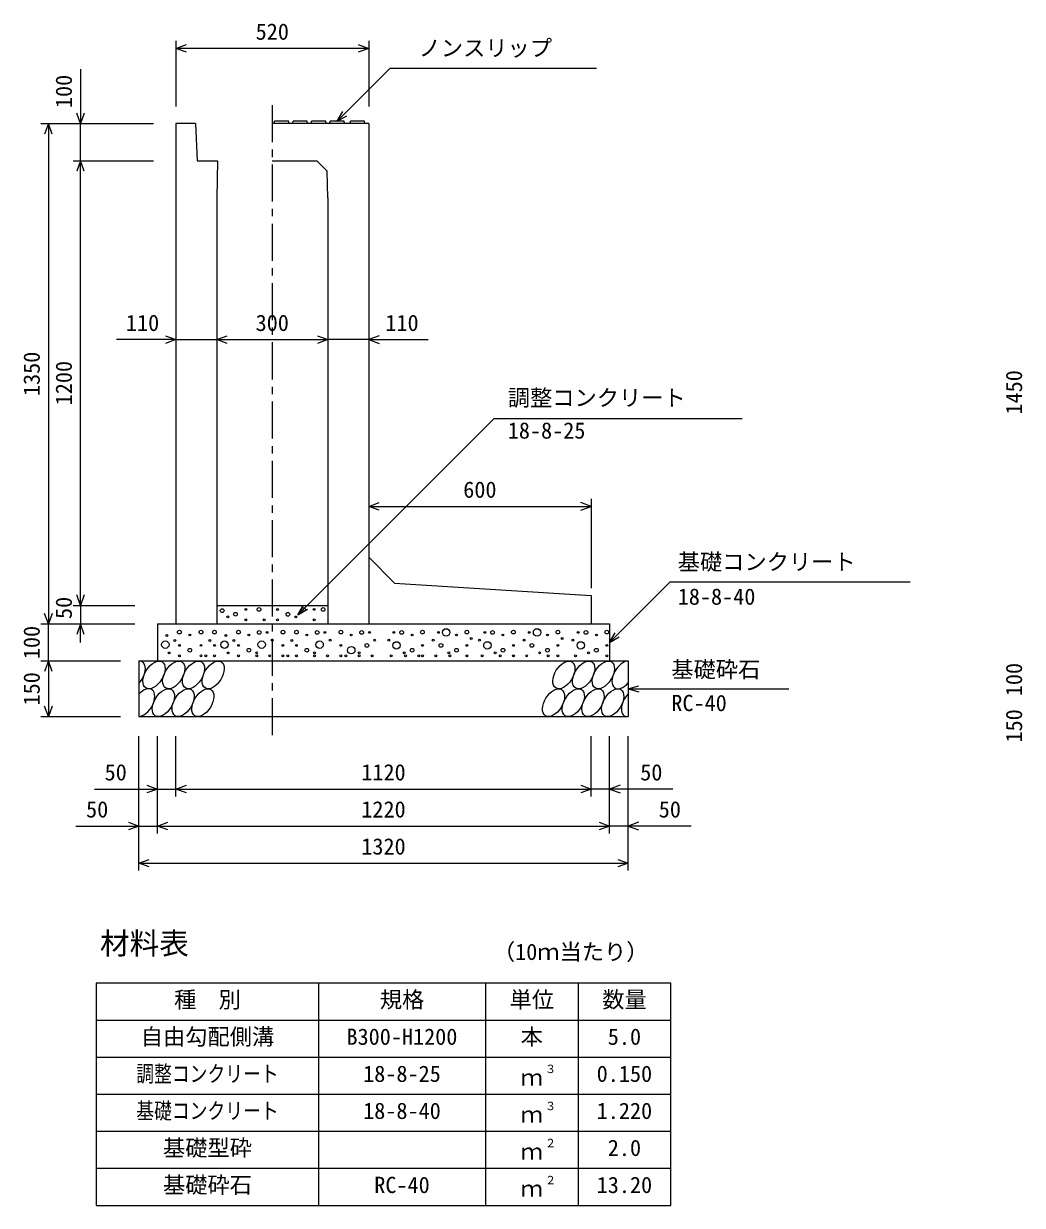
# Model space of a CAD drawing. Units: millimetres, scale not verified. Extents: x -16800 to 16800, y -5940 to 5940.
# Drawn here: x 5779 to 8473, y -2908 to 281 of the extents above; entities that cross this region are included whole.
import ezdxf
from ezdxf.enums import TextEntityAlignment as Align

# ---------------------------------------------------------------- set-up
doc = ezdxf.new("R2010")
doc.units = ezdxf.units.MM
doc.header["$LTSCALE"] = 20
doc.linetypes.add('CHAIN1', pattern=[8, 5, -1, 1, -1])
for name, color, linetype, lineweight in [('0-0_DIM', 7, 'Continuous', 25), ('0-2_HATCH', 6, 'Continuous', 25), ('0-3_HYO', 3, 'Continuous', 25), ('0-4_HYO2', 4, 'Continuous', 25), ('0-5_OUTLINE', 3, 'Continuous', 25), ('0-6_TXT', 7, 'Continuous', 25)]:
    doc.layers.add(name, color=color, linetype=linetype, lineweight=lineweight)
doc.styles.add('ＭＳ ゴシック', font='')
doc.styles.get('ＭＳ ゴシック').set_extended_font_data('MS Gothic')

msp = doc.modelspace()

# ---------------------------------------------------------------- linework, layer by layer
at = {"layer": '0-0_DIM'}
for p, q in [((6190, 233.86), (6190, 57.11)), ((6710, 233.86), (6710, 57.11)), ((6710, 213.86), (6190, 213.86)), ((5932.46, 157.81), (5932.46, 10.65)), ((6625, 17.15), (6767.21, 159.36)), ((7324.1, 159.36), (6767.21, 159.36)), ((6625, 17.15), (6640, 43.13)), ((6625, 17.15), (6650.98, 32.15)), ((5825.8, 10.65), (6129.13, 10.65)), ((5845.8, 10.65), (5845.8, -1339.35)), ((5932.46, -89.35), (5932.46, 10.65)), ((5912.46, -89.35), (6129.13, -89.35)), ((5932.46, -1289.35), (5932.46, -89.35)), ((6190, -572.06), (6029.23, -572.06)), ((6190, -572.06), (6300, -572.06)), ((6300, -572.06), (6600, -572.06)), ((6710, -572.06), (6600, -572.06)), ((6710, -572.06), (6870.77, -572.06)), ((6518.79, -1314.35), (7048.44, -784.71)), ((7048.44, -784.71), (7717.64, -784.71)), ((7310, -1002.06), (7310, -1243)), ((6710, -1022.06), (7310, -1022.06)), ((7523.65, -1225.7), (7360, -1389.35)), ((7523.65, -1225.7), (8170.53, -1225.7)), ((5912.46, -1289.35), (6079.13, -1289.35)), ((5932.46, -1289.35), (5932.46, -1339.35)), ((6518.79, -1314.35), (6533.79, -1288.37)), ((6518.79, -1314.35), (6544.78, -1299.35)), ((5825.8, -1339.35), (6079.13, -1339.35)), ((5845.8, -1439.35), (5845.8, -1339.35)), ((5932.46, -1389.35), (5932.46, -1339.35)), ((7360, -1389.35), (7375, -1363.37)), ((7360, -1389.35), (7385.98, -1374.35)), ((5825.8, -1439.35), (6040, -1439.35)), ((5845.8, -1439.35), (5845.8, -1589.35)), ((7410, -1514.35), (7438.98, -1506.59)), ((7410, -1514.35), (7843.31, -1514.35)), ((7410, -1514.35), (7438.98, -1522.12)), ((5825.8, -1589.35), (6040, -1589.35)), ((6090, -2004.87), (6090, -1642.52)), ((6140, -1904.87), (6140, -1642.52)), ((6190, -1804.87), (6190, -1642.52)), ((7310, -1804.87), (7310, -1642.52)), ((7360, -1904.87), (7360, -1642.52)), ((7410, -2004.87), (7410, -1642.52)), ((5970, -1784.87), (6190, -1784.87)), ((6190, -1784.87), (7310, -1784.87)), ((7530, -1784.87), (7310, -1784.87)), ((5920, -1884.87), (6140, -1884.87)), ((6140, -1884.87), (7360, -1884.87)), ((7580, -1884.87), (7360, -1884.87)), ((6090, -1984.87), (7410, -1984.87))]:
    msp.add_line(p, q, dxfattribs=at)
at = {"layer": '0-0_DIM', "linetype": 'CHAIN1'}
msp.add_line((6450, 60.65), (6450, -1639.35), dxfattribs=at)
at = {"layer": '0-0_DIM'}
for points in [[(6218.23, 203.6), (6190.04, 213.86), (6218.23, 224.12)], [(6681.85, 224.12), (6710.04, 213.86), (6681.85, 203.6)], [(5942.72, 38.84), (5932.46, 10.65), (5922.2, 38.84)], [(5856.06, -17.54), (5845.8, 10.65), (5835.54, -17.54)], [(5942.72, -117.54), (5932.46, -89.35), (5922.2, -117.54)], [(6161.81, -561.8), (6190, -572.06), (6161.81, -582.32)], [(6328.19, -582.32), (6300, -572.06), (6328.19, -561.8)], [(6571.81, -561.8), (6600, -572.06), (6571.81, -582.32)], [(6738.19, -561.8), (6710, -572.06), (6738.19, -582.32)], [(6738.19, -1032.32), (6710, -1022.06), (6738.19, -1011.8)], [(7281.81, -1032.32), (7310, -1022.06), (7281.81, -1011.8)], [(5942.72, -1261.16), (5932.46, -1289.35), (5922.2, -1261.16)], [(5856.06, -1311.16), (5845.8, -1339.35), (5835.54, -1311.16)], [(5942.72, -1367.54), (5932.46, -1339.35), (5922.2, -1367.54)], [(5856.06, -1467.54), (5845.8, -1439.35), (5835.54, -1467.54)], [(5856.06, -1561.16), (5845.8, -1589.35), (5835.54, -1561.16)], [(6111.81, -1774.61), (6140, -1784.87), (6111.81, -1795.13)], [(6218.19, -1795.13), (6190, -1784.87), (6218.19, -1774.61)], [(7281.81, -1774.61), (7310, -1784.87), (7281.81, -1795.13)], [(7388.19, -1774.61), (7360, -1784.87), (7388.19, -1795.13)], [(6061.81, -1874.61), (6090, -1884.87), (6061.81, -1895.13)], [(6168.19, -1895.13), (6140, -1884.87), (6168.19, -1874.61)], [(7331.81, -1874.61), (7360, -1884.87), (7331.81, -1895.13)], [(7438.19, -1874.61), (7410, -1884.87), (7438.19, -1895.13)], [(6118.19, -1995.13), (6090, -1984.87), (6118.19, -1974.61)], [(7381.81, -1974.61), (7410, -1984.87), (7381.81, -1995.13)]]:
    msp.add_lwpolyline(points, dxfattribs=at)
at = {"layer": '0-2_HATCH'}
for p, q in [((6455, 10.65), (6456, 17.15)), ((6494, 17.15), (6456, 17.15)), ((6495, 10.65), (6494, 17.15)), ((6505, 10.65), (6506, 17.15)), ((6544, 17.15), (6506, 17.15)), ((6545, 10.65), (6544, 17.15)), ((6555, 10.65), (6556, 17.15)), ((6594, 17.15), (6556, 17.15)), ((6595, 10.65), (6594, 17.15)), ((6605, 10.65), (6606, 17.15)), ((6644, 17.15), (6606, 17.15)), ((6645, 10.65), (6644, 17.15)), ((6660, 10.65), (6661, 17.15)), ((6699, 17.15), (6661, 17.15)), ((6700, 10.65), (6699, 17.15))]:
    msp.add_line(p, q, dxfattribs=at)
for centre, radius in [((6314.67, -1303.48), 5), ((6378.9, -1300.04), 2.5), ((6414.06, -1300.32), 5), ((6463.96, -1300.32), 2.5), ((6534.06, -1300.32), 5), ((6562.91, -1300.04), 2.5), ((6586.92, -1300.32), 5), ((6329.83, -1320.18), 2.5), ((6350.86, -1313.17), 5), ((6378.9, -1328.05), 2.5), ((6428.08, -1328.34), 2.5), ((6463.96, -1328.34), 2.5), ((6492, -1313.46), 5), ((6513.03, -1320.46), 2.5), ((6562.91, -1328.05), 2.5), ((6165.43, -1370.54), 2.5), ((6199.24, -1361.3), 5), ((6227.28, -1369.18), 2.5), ((6257.59, -1361.3), 5), ((6293.83, -1361.3), 5), ((6324.91, -1370.54), 2.5), ((6358.72, -1361.3), 5), ((6386.76, -1369.18), 2.5), ((6414.8, -1362.17), 5), ((6435.83, -1362.17), 2.5), ((6478.72, -1361.3), 5), ((6514.97, -1361.3), 5), ((6543.01, -1369.18), 2.5), ((6571.04, -1362.17), 5), ((6592.07, -1362.17), 2.5), ((6634.97, -1361.3), 5), ((6663.01, -1369.18), 2.5), ((6691.04, -1362.17), 5), ((6712.07, -1362.17), 2.5), ((6777.93, -1362.17), 2.5), ((6798.96, -1362.17), 5), ((6826.99, -1369.18), 2.5), ((6855.03, -1361.3), 5), ((6897.93, -1362.17), 2.5), ((6918.96, -1362.17), 10), ((6946.99, -1369.18), 2.5), ((6975.03, -1361.3), 5), ((7023.15, -1362.17), 2.5), ((7044.18, -1362.17), 5), ((7072.22, -1369.18), 2.5), ((7100.26, -1361.3), 5), ((7143.15, -1362.17), 2.5), ((7164.18, -1362.17), 10), ((7192.22, -1369.18), 2.5), ((7220.26, -1361.3), 5), ((7275.08, -1362.17), 2.5), ((7296.11, -1362.17), 5), ((7324.14, -1369.18), 2.5), ((7352.18, -1361.3), 5), ((6161.4, -1395.19), 10), ((6186.82, -1384.09), 2.5), ((6199.24, -1397.19), 2.5), ((6257.59, -1397.19), 2.5), ((6281.41, -1384.09), 2.5), ((6293.83, -1397.19), 2.5), ((6320.88, -1395.19), 10), ((6346.31, -1384.09), 2.5), ((6358.72, -1397.19), 2.5), ((6421.34, -1395.19), 10), ((6449.85, -1383.19), 2.5), ((6478.72, -1397.19), 2.5), ((6502.55, -1384.09), 2.5), ((6514.97, -1397.19), 2.5), ((6577.58, -1395.19), 10), ((6606.09, -1383.19), 2.5), ((6634.97, -1397.19), 2.5), ((6663.01, -1410.32), 10), ((6705.06, -1397.19), 5), ((6726.09, -1383.19), 2.5), ((6763.91, -1383.19), 2.5), ((6784.94, -1397.19), 10), ((6855.03, -1397.19), 2.5), ((6883.91, -1383.19), 2.5), ((6904.94, -1397.19), 5), ((6975.03, -1397.19), 2.5), ((6986.37, -1378.87), 2.5), ((7009.13, -1383.19), 2.5), ((7030.16, -1397.19), 10), ((7100.26, -1397.19), 2.5), ((7129.13, -1383.19), 2.5), ((7150.16, -1397.19), 5), ((7220.26, -1397.19), 2.5), ((7231.6, -1378.87), 2.5), ((7261.06, -1383.19), 2.5), ((7282.09, -1397.19), 10), ((7352.18, -1397.19), 2.5), ((6171.4, -1417.7), 2.5), ((6199.24, -1425.21), 2.5), ((6227.28, -1410.32), 5), ((6257.59, -1425.21), 2.5), ((6270.8, -1425.21), 2.5), ((6293.83, -1425.21), 2.5), ((6330.88, -1417.7), 2.5), ((6358.72, -1425.21), 2.5), ((6386.76, -1410.32), 5), ((6407.79, -1417.33), 2.5), ((6407.82, -1425.21), 2.5), ((6442.84, -1425.21), 2.5), ((6478.72, -1425.21), 2.5), ((6491.93, -1425.21), 2.5), ((6514.97, -1425.21), 2.5), ((6543.01, -1410.32), 5), ((6564.03, -1417.33), 2.5), ((6564.06, -1425.21), 2.5), ((6599.08, -1425.21), 2.5), ((6634.97, -1425.21), 2.5), ((6648.18, -1425.21), 2.5), ((6684.03, -1417.33), 2.5), ((6684.06, -1425.21), 2.5), ((6719.08, -1425.21), 2.5), ((6770.92, -1425.21), 2.5), ((6805.97, -1417.33), 2.5), ((6809.08, -1425.21), 2.5), ((6826.99, -1410.32), 5), ((6844.97, -1425.21), 2.5), ((6855.03, -1425.21), 2.5), ((6890.92, -1425.21), 2.5), ((6925.97, -1417.33), 2.5), ((6929.08, -1425.21), 2.5), ((6946.99, -1410.32), 5), ((6975.03, -1425.21), 2.5), ((7016.14, -1425.21), 2.5), ((7051.19, -1417.33), 2.5), ((7065.03, -1425.21), 2.5), ((7072.22, -1410.32), 5), ((7100.26, -1425.21), 2.5), ((7100.92, -1425.21), 2.5), ((7136.14, -1425.21), 2.5), ((7171.19, -1417.33), 2.5), ((7192.22, -1410.32), 5), ((7193.98, -1425.21), 2.5), ((7220.26, -1425.21), 2.5), ((7268.07, -1425.21), 2.5), ((7303.11, -1417.33), 2.5), ((7324.14, -1410.32), 5), ((7352.18, -1425.21), 2.5)]:
    msp.add_circle(centre, radius, dxfattribs=at)
for centre in [(6130.84, -1476.86), (6184.05, -1476.86), (6237.26, -1476.86), (6290.47, -1476.86), (7236.51, -1476.86), (7289.72, -1476.86), (7342.93, -1476.86), (6156.16, -1551.85), (6209.37, -1551.85), (6262.58, -1551.85), (7208.63, -1551.85), (7261.84, -1551.85), (7315.04, -1551.85), (7368.25, -1551.85)]:
    msp.add_ellipse(centre, major_axis=(21.81, 35.31), ratio=0.5792, dxfattribs=at)
for centre, start_param, end_param in [((6077.64, -1476.86), 4.385593, 6.6745444), ((7396.14, -1476.86), 0.3357715, 4.4411806), ((6102.96, -1551.85), 3.5111464, 7.548991), ((7421.46, -1551.85), 1.2110787, 3.5658734)]:
    msp.add_ellipse(centre, major_axis=(21.81, 35.31), ratio=0.5792, start_param=start_param, end_param=end_param, dxfattribs=at)
at = {"layer": '0-3_HYO'}
for p, q in [((6575, -2308.32), (6575, -2908.32)), ((7025, -2308.32), (7025, -2908.32)), ((7275, -2308.32), (7275, -2908.32)), ((5975, -2408.32), (7525, -2408.32))]:
    msp.add_line(p, q, dxfattribs=at)
msp.add_lwpolyline([(5975, -2908.32), (7525, -2908.32), (7525, -2308.32), (5975, -2308.32)], close=True, dxfattribs=at)
at = {"layer": '0-4_HYO2'}
for p, q in [((5975, -2508.32), (7525, -2508.32)), ((5975, -2608.32), (7525, -2608.32)), ((5975, -2708.32), (7525, -2708.32)), ((5975, -2808.32), (7525, -2808.32))]:
    msp.add_line(p, q, dxfattribs=at)
at = {"layer": '0-5_OUTLINE'}
for p, q in [((6190, 10.65), (6190, -1339.35)), ((6242.5, 10.65), (6190, 10.65)), ((6242.5, 10.65), (6247.5, -89.35)), ((6710, 10.65), (6450, 10.65)), ((6710, 10.65), (6710, -1339.35)), ((6247.5, -89.35), (6302.5, -89.35)), ((6450, -89.35), (6570, -89.35)), ((6570, -89.35), (6598.21, -117.56)), ((6600, -189.35), (6598.21, -117.56)), ((6600, -189.35), (6600, -1339.35)), ((6780, -1229.35), (6710, -1159.35)), ((6780, -1229.35), (7310, -1263)), ((7310, -1263), (7310, -1339.35)), ((6300, -1289.35), (6600, -1289.35)), ((6140, -1339.35), (6140, -1439.35)), ((6140, -1339.35), (7360, -1339.35)), ((6190, -1339.35), (6300, -1339.35)), ((6600, -1339.35), (7310, -1339.35)), ((7360, -1339.35), (7360, -1439.35)), ((6090, -1439.35), (6090, -1589.35)), ((6090, -1439.35), (7410, -1439.35)), ((7410, -1439.35), (7410, -1589.35)), ((6090, -1589.35), (7410, -1589.35))]:
    msp.add_line(p, q, dxfattribs=at)
msp.add_lwpolyline([(6302.5, -89.35), (6300, -189.35), (6300, -1339.35)], dxfattribs=at)

# ---------------------------------------------------------------- texts
at = {"layer": '0-0_DIM', "style": 'ＭＳ ゴシック'}
for s, p in [('520', (6405, 223.86)), ('ノンスリップ', (6844.52, 179.54)), ('110', (6055.08, -562.06)), ('300', (6404.92, -562.06)), ('110', (6754.92, -562.06)), ('調整コンクリート', (7085.15, -764.19)), ('18-8-25', (7085.15, -852.47)), ('600', (6965, -1012.06)), ('基礎コンクリート', (7543.65, -1206.96)), ('18-8-40', (7543.65, -1300.78)), ('基礎砕石', (7526.32, -1497.18)), ('RC-40', (7526.32, -1587.87)), ('50', (5997.56, -1774.87)), ('1120', (6690, -1774.87)), ('50', (7442.44, -1774.87)), ('50', (5947.56, -1874.87)), ('1220', (6690, -1874.87)), ('50', (7492.44, -1874.87)), ('1320', (6690, -1974.87))]:
    msp.add_text(s, height=43.99, dxfattribs=at).set_placement(p, align=Align.BOTTOM_LEFT)
for s, p in [('100', (5922.46, 52.73)), ('1350', (5835.8, -724.35)), ('1200', (5922.46, -749.35)), ('1450', (8485.8, -774.35)), ('50', (5922.46, -1326.03)), ('100', (5835.8, -1434.35)), ('100', (8485.8, -1534.35)), ('150', (5835.8, -1559.35)), ('150', (8485.8, -1659.35))]:
    msp.add_text(s, height=43.99, rotation=90, dxfattribs=at).set_placement(p, align=Align.BOTTOM_LEFT)
at = {"layer": '0-6_TXT', "style": 'ＭＳ ゴシック'}
for s, height, p in [('材料表', 58.65, (5985, -2248.32)), ('（10ｍ当たり）', 43.99, (7045, -2259.32)), ('種\u3000別', 43.99, (6185, -2388.32)), ('規格', 43.99, (6740, -2388.32)), ('単位', 43.99, (7090, -2388.32)), ('数量', 43.99, (7340, -2388.32)), ('自由勾配側溝', 43.99, (6095, -2488.32)), ('B300-H1200', 43.99, (6650, -2488.32)), ('本', 43.99, (7120, -2488.32)), ('5.0', 43.99, (7355, -2488.32)), ('18-8-25', 43.99, (6695, -2588.32)), ('３', 21.99, (7185.54, -2557.95)), ('0.150', 43.99, (7325, -2588.32)), ('ｍ', 43.99, (7120, -2598.32)), ('18-8-40', 43.99, (6695, -2688.32)), ('３', 21.99, (7185.54, -2657.95)), ('1.220', 43.99, (7325, -2688.32)), ('ｍ', 43.99, (7120, -2698.32)), ('基礎型砕', 43.99, (6155, -2788.32)), ('２', 21.99, (7185.54, -2757.95)), ('2.0', 43.99, (7355, -2788.32)), ('ｍ', 43.99, (7120, -2798.32)), ('基礎砕石', 43.99, (6155, -2888.32)), ('RC-40', 43.99, (6725, -2888.32)), ('２', 21.99, (7185.54, -2857.95)), ('13.20', 43.99, (7325, -2888.32)), ('ｍ', 43.99, (7120, -2898.32))]:
    msp.add_text(s, height=height, dxfattribs=at).set_placement(p, align=Align.BOTTOM_LEFT)
at = {"layer": '0-6_TXT', "style": 'ＭＳ ゴシック', "width": 0.8}
for s, p in [('調整コンクリート', (6083, -2588.32)), ('基礎コンクリート', (6083, -2688.32))]:
    msp.add_text(s, height=43.99, dxfattribs=at).set_placement(p, align=Align.BOTTOM_LEFT)

doc.saveas('drawing.dxf')
